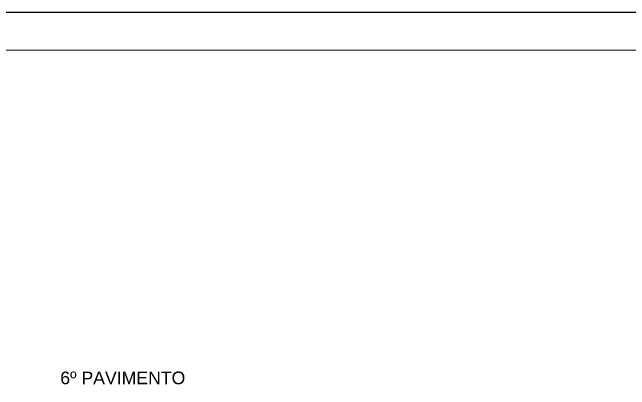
# Model space of a CAD drawing. Extents: x -23436 to 4767, y -4131 to 9755.
# Drawn here: x -15667.6 to -15178.9, y -916.2 to -617.7 of the extents above; entities that cross this region are included whole.
import ezdxf
from ezdxf.enums import TextEntityAlignment as Align

# ---------------------------------------------------------------- set-up
doc = ezdxf.new("R2010")
doc.units = 0
doc.layers.add('FOLHA MB', color=7, linetype='Continuous', lineweight=13)
doc.layers.add('Laje_Perimetro', color=7, linetype='Continuous', plot=False)
doc.layers.add('MB Logo', color=254, linetype='Continuous')
doc.layers.add('Texto Nível', color=251, linetype='Continuous')
doc.styles.add('ARIAL', font='arial.ttf', dxfattribs={"oblique": 15, "height": 25})

# ---------------------------------------------------------------- blocks, each defined once
blk = doc.blocks.new('A$C169d8357')
at = {"layer": 'FOLHA MB', "color": 1}
for points in [[(0, 1199.94), (0, 149.94), (1485.02, 149.94), (1485.02, 1199.94)], [(70, 1169.94), (70, 179.94), (1455.02, 179.94), (1455.02, 1169.94)]]:
    blk.add_lwpolyline(points, close=True, dxfattribs=at)

msp = doc.modelspace()

# ---------------------------------------------------------------- linework, layer by layer
at = {"layer": 'Laje_Perimetro'}
msp.add_lwpolyline([(-14436.356, -617.741), (-15921.377, -617.741), (-15921.377, -1667.741), (-14436.356, -1667.741)], close=True, dxfattribs=at)

# ---------------------------------------------------------------- block references
at = {"layer": 'MB Logo'}
msp.add_blockref('A$C169d8357', (-15921.377, -1817.679), dxfattribs=at)

# ---------------------------------------------------------------- texts
at = {"layer": 'Texto Nível', "style": 'ARIAL'}
msp.add_text('6º PAVIMENTO', height=10, dxfattribs=at).set_placement((-15530.676, -911.865), align=Align.RIGHT)

doc.saveas('drawing.dxf')
